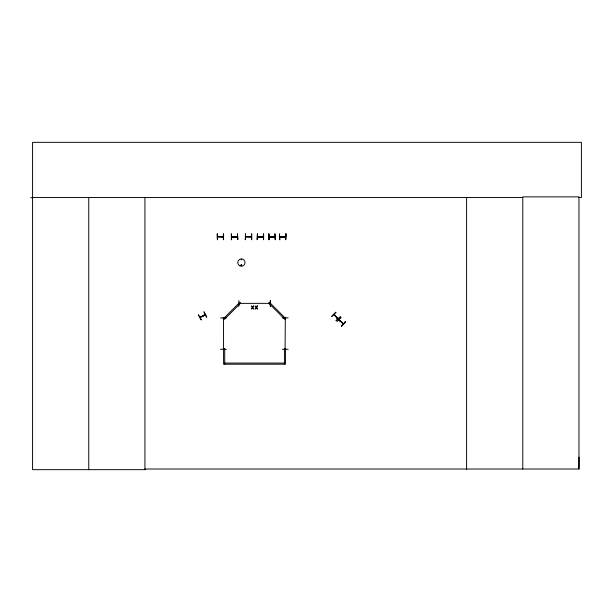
<?xml version="1.0" encoding="UTF-8"?>
<svg xmlns="http://www.w3.org/2000/svg" width="612" height="612" viewBox="0 0 612 612"><rect width="100%" height="100%" fill="white"/><g stroke="black" fill="none" stroke-linecap="round" stroke-linejoin="round"><path stroke-width="0.92" d="M578.539 197.515L581.4 197.515L581.4 142.336L32.574 142.336L32.574 469.664L145.013 469.664L144.937 469.022L578.96 469.022L579.044 457.187M343.439 323.763L339.132 319.801M223.273 318.47L224.375 319.38L240.646 303.108L239.835 302.305L223.571 318.577L223.303 317.942M223.571 318.47L223.548 317.972M223.502 348.664L223.502 349.192M285.345 318.018L285.123 318.592L285.123 317.942M285.093 318.47L285.322 318.003L285.093 349.238L285.383 348.725M240.845 265.157C242.069 267.062 241.771 263.894 241.021 264.935M223.273 318.064L223.303 318.531M285.093 318.064L285.123 318.531M200.178 317.46C210.689 311.76 203.842 316.549 200.009 317.07M204.615 314.782L204.737 315.172M333.9 314.545L338.023 318.707M231.619 236.722L237.349 236.943M274.918 236.683L269.089 236.691L269.601 236.982M270.19 303.575L269.563 303.613L270.068 303.606M241.671 265.585C241.794 264.002 240.447 266.029 241.572 265.608M231.642 236.951L237.471 236.966M274.39 236.653C278.391 237.823 259.389 236.492 274.857 236.882M239.445 303.598L238.894 303.606M269.663 303.613L270.19 303.376M217.543 236.653L223.273 236.943L217.482 236.882M251.463 236.943L245.733 236.653M251.379 236.905L245.611 236.882M285.582 236.905L279.875 236.882L285.544 236.943M331.689 316.327L335.82 312.181M331.865 316.496L335.973 312.334M337.931 318.615L334.045 314.4M336.11 320.696L340.425 316.733L336.08 320.665M336.937 321.598L341.205 317.59M341.374 325.974L345.482 321.813M341.527 326.127L345.635 321.966M336.248 317.544L340.364 321.568M223.281 348.687L223.25 349.2M205.15 314.813L200.086 317.314M206.496 317.223L203.941 311.959M199.971 317.123L205.112 314.499M201.272 319.854L198.357 314.775L201.203 319.885M241.312 259.228L241.312 259.848L241.472 259.258M263.198 236.943L257.491 236.913L263.328 236.943M217.543 236.622L223.273 236.683M337.992 318.615L333.945 314.675M343.24 323.916L339.201 319.908M231.275 233.899L231.344 239.751M237.448 233.861L237.816 239.705L237.532 233.861M268.729 233.899L269.073 239.743L268.752 233.899M274.903 233.861L275.239 239.705M275.262 239.705L274.979 233.861M238.856 300.553L238.856 306.398M239.468 303.368L238.94 303.376L270.068 303.345M269.601 303.376L270.129 303.376M270.535 306.398L270.473 300.546M220.481 317.957L226.325 317.842M282.3 317.957L288.145 317.842M220.481 349.276L226.325 349.276M282.3 349.276L288.153 349.276M30.6 197.745L32.574 197.737M32.574 197.515L522.786 197.515M223.594 233.861L223.571 239.705M251.784 233.861L251.762 239.705M257.476 233.861L257.147 239.705L257.43 233.861M263.65 233.861L263.619 239.705M285.988 233.861L285.659 239.705L285.957 233.861M245.672 236.683L251.463 236.683M285.582 236.66L279.814 236.882M237.471 236.905L231.718 236.982L237.51 236.982M274.926 236.905L269.135 236.921M217.421 239.705L217.122 233.861M279.814 239.705L279.485 233.861L279.73 239.705M224.719 363.077L284.427 363.077M263.198 236.653L257.553 236.905M284.427 364.209L284.427 348.611L285.559 348.611L285.559 364.209L223.579 364.209L223.525 318.018M340.073 320.696L342.46 323.052M337.082 318.408L339.453 320.787M204.133 311.868L206.764 317.093M223.564 348.725L224.719 348.611L224.719 364.209M270.252 300.553L270.29 306.398M269.012 233.899L269.012 239.743M231.52 233.899L231.558 239.743M223.502 318.003L223.51 318.531M578.96 469.022L578.96 196.88L522.786 196.88L522.786 469.022M466.604 197.515L466.604 469.664M285.743 233.861L285.705 239.705M263.405 233.861L263.405 239.705M251.54 233.861L251.54 239.705M223.357 233.861L223.357 239.705M217.382 233.861L217.382 239.705M144.929 197.515L144.929 469.664M88.755 197.515L88.755 469.664M253.314 306L252.565 307.216L251.356 306L252.312 307.545L251.325 309.091L252.534 307.859L253.758 309.091L252.794 307.522L253.758 306L253.314 306M257.109 306L256.359 307.216L255.15 306L256.107 307.545L255.12 309.091L256.329 307.859L257.56 309.091L256.589 307.522L257.553 306L257.109 306M345.42 321.759L341.542 326.15L345.42 321.759M269.464 302.305L268.66 303.108L284.924 319.38L285.728 318.577L269.464 302.305M245.611 233.861L245.29 239.705L245.611 233.861M239.583 265.715A3.626 3.626 0 0 0 245.022 262.571A3.626 3.626 0 0 0 239.583 259.434A3.626 3.626 0 0 0 239.583 265.715"/></g></svg>
